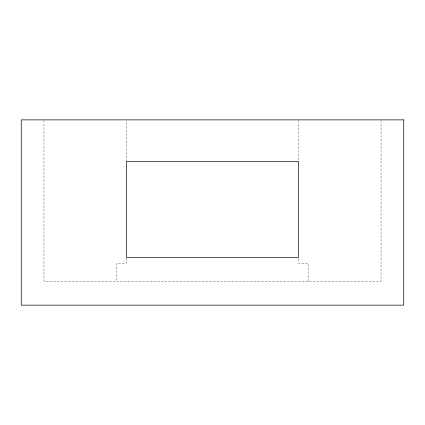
<?xml version="1.0" encoding="UTF-8"?>
<svg xmlns="http://www.w3.org/2000/svg" width="425" height="425" viewBox="0 0 425 425"><rect width="100%" height="100%" fill="white"/><g stroke="black" fill="none" stroke-linecap="round" stroke-linejoin="round"><path stroke-width="0.32" stroke-dasharray="2.12 1.59" d="M126.438 161.702L126.708 120.519M381.039 120.53L381.039 281.228L43.961 281.228L43.961 120.53M308.125 281.233L308.125 263.298L298.562 263.298L298.562 257.986M298.562 120.519L298.562 161.702M126.438 257.986L126.438 263.298L116.875 263.298L116.875 281.233"/><path stroke-width="0.64" d="M403.75 119.866L21.25 119.866L21.25 305.139L403.75 305.139L403.75 119.866M298.562 161.702L126.438 161.702L126.438 257.327L298.562 257.327L298.562 161.702"/></g></svg>
